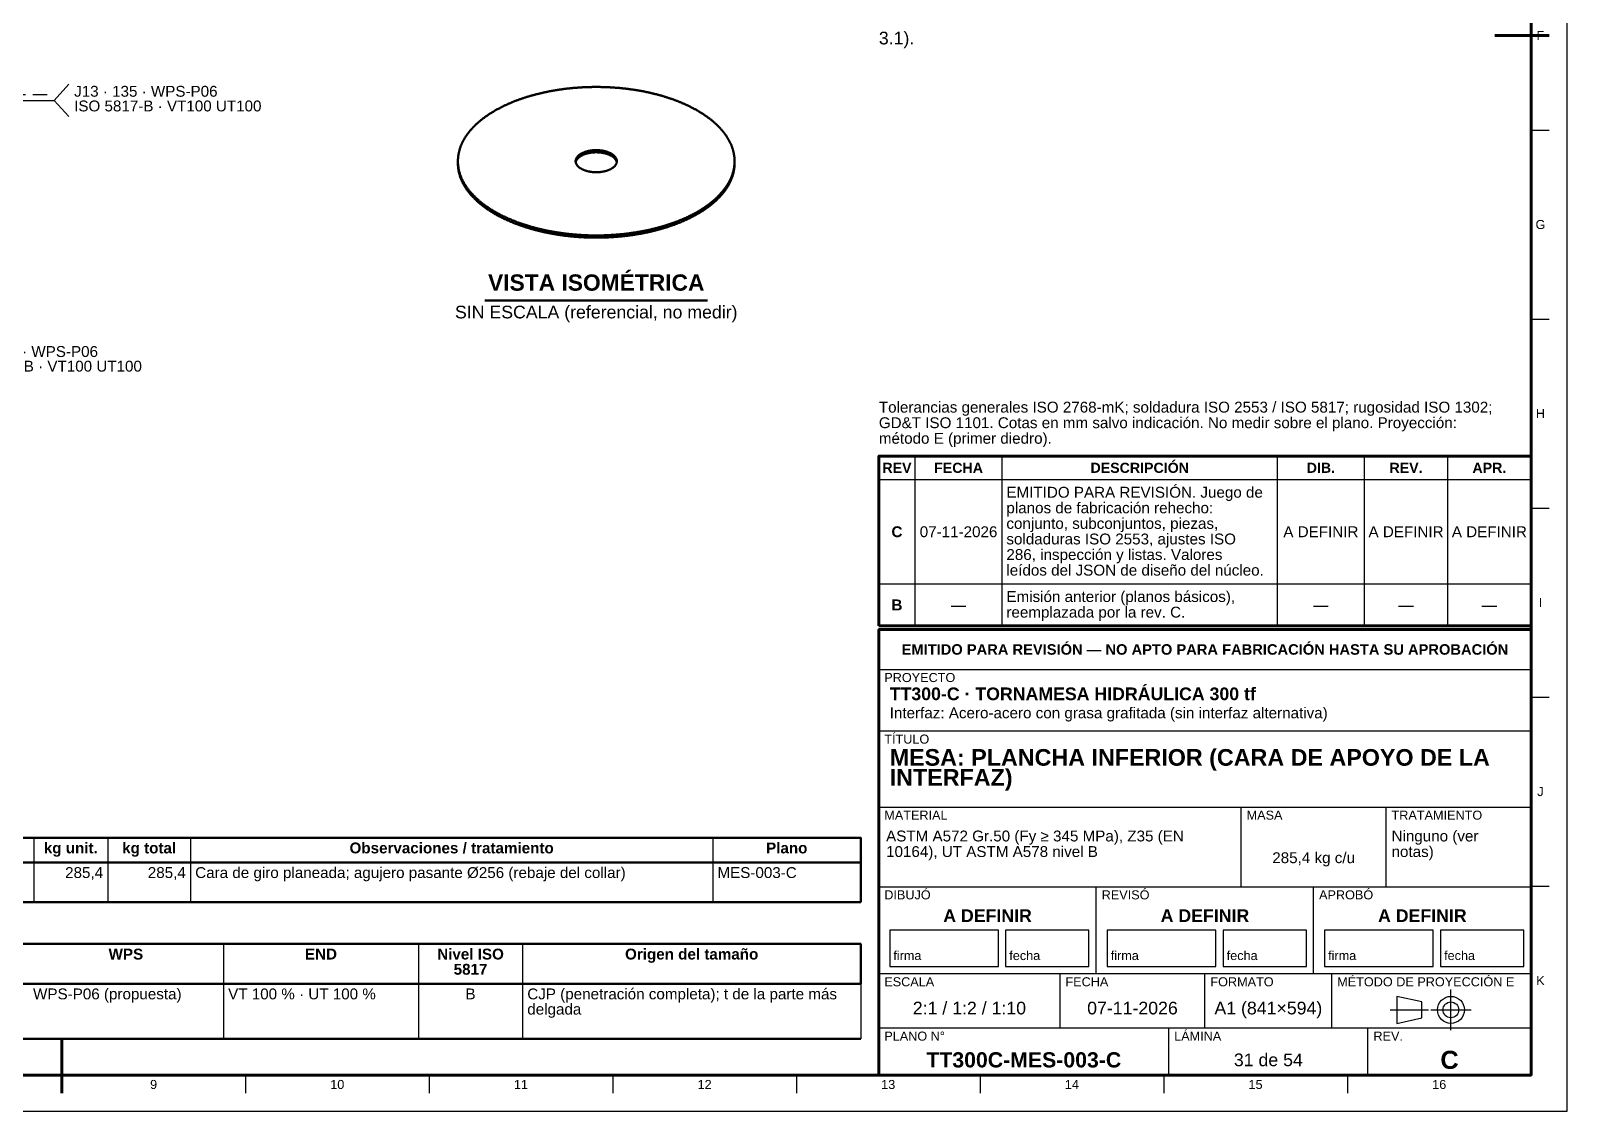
# Model space of a CAD drawing. Header units: millimetres. Extents: x 0 to 841, y 0 to 594.
# Drawn here: x 416.9 to 841, y 0 to 298.3 of the extents above; entities that cross this region are included whole.
import ezdxf
from ezdxf.enums import TextEntityAlignment as Align

# ---------------------------------------------------------------- set-up
doc = ezdxf.new("R2010")
doc.units = ezdxf.units.MM
doc.linetypes.add('EJE', pattern=[31, 20, -4, 3, -4])
doc.linetypes.add('OCULTO', pattern=[6, 4, -2])
for name, color, linetype, lineweight in [('COTA', 7, 'CONTINUOUS', 25), ('EJE', 7, 'EJE', 25), ('FINA', 7, 'CONTINUOUS', 25), ('MARCO', 7, 'CONTINUOUS', 70), ('OCU', 7, 'OCULTO', 25), ('TXT', 7, 'CONTINUOUS', 25), ('VIS', 7, 'CONTINUOUS', 50)]:
    doc.layers.add(name, color=color, linetype=linetype, lineweight=lineweight)
doc.styles.add('STD', font='LiberationSans-Regular.ttf')
doc.styles.add('STDB', font='LiberationSans-Bold.ttf')

msp = doc.modelspace()

# ---------------------------------------------------------------- linework, layer by layer
at = {"layer": 'COTA'}
for p, q in [((423.4, 279.1), (427.4, 283.6)), ((387.5, 279.1), (423.4, 279.1)), ((423.4, 279.1), (427.4, 274.6))]:
    msp.add_line(p, q, dxfattribs=at)
at = {"layer": 'EJE'}
for p, q in [((808.88, 22.42), (808.88, 33.58)), ((792.14, 28), (802.68, 28)), ((803.3, 28), (814.46, 28))]:
    msp.add_line(p, q, dxfattribs=at)
at = {"layer": 'FINA'}
for p, q in [((831, 270.91), (836, 270.91)), ((831, 218.73), (836, 218.73)), ((661, 134), (661, 180.9)), ((685, 134), (685, 180.9)), ((761, 134), (761, 180.9)), ((785, 134), (785, 180.9)), ((808, 134), (808, 180.9)), ((651, 174.4), (831, 174.4)), ((831, 166.55), (836, 166.55)), ((651, 145.6), (831, 145.6)), ((651, 134), (831, 134)), ((651, 133), (831, 133)), ((651, 122), (831, 122)), ((831, 114.36), (836, 114.36)), ((651, 105), (831, 105)), ((651, 84), (831, 84)), ((751, 62), (751, 84)), ((791, 62), (791, 84)), ((417.78, 75.5), (417.78, 57.7)), ((438.2, 75.5), (438.2, 57.7)), ((461.02, 75.5), (461.02, 57.7)), ((605.16, 75.5), (605.16, 57.7)), ((25, 68.7), (646, 68.7)), ((651, 62), (831, 62)), ((711, 38), (711, 62)), ((771, 38), (771, 62)), ((831, 62.18), (836, 62.18)), ((470.11, 46.2), (470.11, 20)), ((523.95, 46.2), (523.95, 20)), ((552.67, 46.2), (552.67, 20)), ((646, 46.2), (646, 20)), ((25, 35.2), (646, 35.2)), ((651, 38), (831, 38)), ((701, 23), (701, 38)), ((741, 23), (741, 38)), ((776, 23), (776, 38)), ((651, 23), (831, 23)), ((731, 10), (731, 23)), ((786, 10), (786, 23)), ((425.5, 10), (425.5, 5)), ((476.19, 10), (476.19, 5)), ((526.88, 10), (526.88, 5)), ((577.56, 10), (577.56, 5)), ((628.25, 10), (628.25, 5)), ((678.94, 10), (678.94, 5)), ((729.62, 10), (729.62, 5)), ((780.31, 10), (780.31, 5))]:
    msp.add_line(p, q, dxfattribs=at)
for points in [[(0, 0), (841, 0), (841, 594), (0, 594)], [(654, 40), (684, 40), (684, 50), (654, 50)], [(686, 40), (709, 40), (709, 50), (686, 50)], [(714, 40), (744, 40), (744, 50), (714, 50)], [(746, 40), (769, 40), (769, 50), (746, 50)], [(774, 40), (804, 40), (804, 50), (774, 50)], [(806, 40), (829, 40), (829, 50), (806, 50)], [(794, 24.28), (800.82, 25.83), (800.82, 30.17), (794, 31.72)]]:
    msp.add_lwpolyline(points, close=True, dxfattribs=at)
for radius in [3.72, 2.17]:
    msp.add_circle((808.88, 28), radius, dxfattribs=at)
at = {"layer": 'MARCO'}
for p, q in [((836, 297), (821, 297)), ((425.5, 5), (425.5, 20))]:
    msp.add_line(p, q, dxfattribs=at)
for points in [[(20, 10), (831, 10), (831, 584), (20, 584)], [(651, 134), (831, 134), (831, 180.9), (651, 180.9)], [(651, 10), (831, 10), (831, 133), (651, 133)]]:
    msp.add_lwpolyline(points, close=True, dxfattribs=at)
at = {"layer": 'OCU'}
msp.add_line((387.5, 280.7), (423.4, 280.7), dxfattribs=at)
at = {"layer": 'VIS'}
for p, q in [((542.29, 223.8), (603.71, 223.8)), ((646, 75.5), (646, 57.7)), ((25, 57.7), (646, 57.7)), ((25, 20), (646, 20))]:
    msp.add_line(p, q, dxfattribs=at)
for points in [[(611.18, 262.3), (611.18, 262.49), (611.17, 262.68), (611.16, 262.86), (611.15, 263.05), (611.14, 263.24), (611.12, 263.43), (611.1, 263.62), (611.07, 263.8), (611.05, 263.99), (611.02, 264.18), (610.98, 264.36), (610.95, 264.55), (610.91, 264.73), (610.87, 264.91), (610.82, 265.1), (610.77, 265.28), (610.72, 265.46), (610.67, 265.64), (610.61, 265.82), (610.55, 266), (610.49, 266.18), (610.42, 266.36), (610.36, 266.53), (610.29, 266.71), (610.21, 266.88), (610.14, 267.05), (610.06, 267.22), (609.98, 267.4), (609.9, 267.57), (609.81, 267.73), (609.72, 267.9), (609.64, 268.07), (609.54, 268.23), (609.45, 268.4), (609.35, 268.56), (609.26, 268.72), (609.16, 268.88), (609.06, 269.04), (608.95, 269.2), (608.85, 269.35), (608.74, 269.51), (608.63, 269.66), (608.52, 269.81), (608.41, 269.96), (608.29, 270.12), (608.18, 270.26), (608.06, 270.41), (607.94, 270.56), (607.82, 270.7), (607.7, 270.85), (607.58, 270.99), (607.45, 271.13), (607.33, 271.27), (607.2, 271.41), (607.07, 271.55), (606.94, 271.69), (606.81, 271.82), (606.68, 271.95), (606.54, 272.09), (606.41, 272.22), (606.27, 272.35), (606.14, 272.48), (606, 272.61), (605.86, 272.74), (605.72, 272.86), (605.58, 272.99), (605.44, 273.11), (605.29, 273.23), (605.15, 273.36), (605, 273.48), (604.86, 273.6), (604.71, 273.71), (604.56, 273.83), (604.41, 273.95), (604.27, 274.06), (604.12, 274.18), (603.96, 274.29), (603.81, 274.4), (603.66, 274.51), (603.51, 274.62), (603.35, 274.73), (603.2, 274.84), (603.04, 274.95), (602.89, 275.05), (602.73, 275.16), (602.57, 275.26), (602.42, 275.37), (602.26, 275.47), (602.1, 275.57), (601.94, 275.67), (601.78, 275.77), (601.62, 275.87), (601.46, 275.96), (601.29, 276.06), (601.13, 276.16), (600.97, 276.25), (600.81, 276.35), (600.64, 276.44), (600.48, 276.53), (600.31, 276.62), (600.15, 276.71), (599.98, 276.8), (599.81, 276.89), (599.65, 276.98), (599.48, 277.07), (599.31, 277.15), (599.14, 277.24), (598.98, 277.32), (598.81, 277.4), (598.64, 277.49), (598.47, 277.57), (598.3, 277.65), (598.13, 277.73), (597.96, 277.81), (597.79, 277.89), (597.61, 277.97), (597.44, 278.05), (597.27, 278.12), (597.1, 278.2), (596.92, 278.27), (596.75, 278.35), (596.58, 278.42), (596.4, 278.49), (596.23, 278.57), (596.05, 278.64), (595.88, 278.71), (595.7, 278.78), (595.53, 278.85), (595.35, 278.92), (595.18, 278.98), (595, 279.05), (594.83, 279.12), (594.65, 279.18), (594.47, 279.25), (594.29, 279.31), (594.12, 279.38), (593.94, 279.44), (593.76, 279.5), (593.58, 279.56), (593.4, 279.62), (593.23, 279.68), (593.05, 279.74), (592.87, 279.8), (592.69, 279.86), (592.51, 279.92), (592.33, 279.98), (592.15, 280.03), (591.97, 280.09), (591.79, 280.14), (591.61, 280.2), (591.43, 280.25), (591.25, 280.3), (591.07, 280.36), (590.88, 280.41), (590.7, 280.46), (590.52, 280.51), (590.34, 280.56), (590.16, 280.61), (589.98, 280.66), (589.79, 280.71), (589.61, 280.76), (589.43, 280.8), (589.25, 280.85), (589.06, 280.89), (588.88, 280.94), (588.7, 280.98), (588.51, 281.03), (588.33, 281.07), (588.15, 281.12), (587.96, 281.16), (587.78, 281.2), (587.59, 281.24), (587.41, 281.28), (587.23, 281.32), (587.04, 281.36), (586.86, 281.4), (586.67, 281.44), (586.49, 281.48), (586.3, 281.51), (586.12, 281.55), (585.93, 281.59), (585.75, 281.62), (585.56, 281.66), (585.38, 281.69), (585.19, 281.72), (585.01, 281.76), (584.82, 281.79), (584.63, 281.82), (584.45, 281.85), (584.26, 281.88), (584.08, 281.92), (583.89, 281.95), (583.7, 281.97), (583.52, 282), (583.33, 282.03), (583.15, 282.06), (582.96, 282.09), (582.77, 282.11), (582.59, 282.14), (582.4, 282.17), (582.21, 282.19), (582.03, 282.22), (581.84, 282.24), (581.65, 282.26), (581.46, 282.29), (581.28, 282.31), (581.09, 282.33), (580.9, 282.35), (580.71, 282.37), (580.53, 282.39), (580.34, 282.41), (580.15, 282.43), (579.96, 282.45), (579.78, 282.47), (579.59, 282.49), (579.4, 282.51), (579.21, 282.52), (579.03, 282.54), (578.84, 282.56), (578.65, 282.57), (578.46, 282.59), (578.27, 282.6), (578.09, 282.61), (577.9, 282.63), (577.71, 282.64), (577.52, 282.65), (577.33, 282.66), (577.15, 282.68), (576.96, 282.69), (576.77, 282.7), (576.58, 282.71), (576.39, 282.72), (576.2, 282.72), (576.02, 282.73), (575.83, 282.74), (575.64, 282.75), (575.45, 282.75), (575.26, 282.76), (575.07, 282.77), (574.89, 282.77), (574.7, 282.78), (574.51, 282.78), (574.32, 282.78), (574.13, 282.79), (573.94, 282.79), (573.75, 282.79), (573.57, 282.79), (573.38, 282.8), (573.19, 282.8), (573, 282.8), (572.81, 282.8), (572.62, 282.8), (572.43, 282.79), (572.25, 282.79), (572.06, 282.79), (571.87, 282.79), (571.68, 282.78), (571.49, 282.78), (571.3, 282.78), (571.11, 282.77), (570.93, 282.77), (570.74, 282.76), (570.55, 282.75), (570.36, 282.75), (570.17, 282.74), (569.98, 282.73), (569.8, 282.72), (569.61, 282.72), (569.42, 282.71), (569.23, 282.7), (569.04, 282.69), (568.85, 282.68), (568.67, 282.66), (568.48, 282.65), (568.29, 282.64), (568.1, 282.63), (567.91, 282.61), (567.73, 282.6), (567.54, 282.59), (567.35, 282.57), (567.16, 282.56), (566.97, 282.54), (566.79, 282.52), (566.6, 282.51), (566.41, 282.49), (566.22, 282.47), (566.04, 282.45), (565.85, 282.43), (565.66, 282.41), (565.47, 282.39), (565.29, 282.37), (565.1, 282.35), (564.91, 282.33), (564.72, 282.31), (564.54, 282.29), (564.35, 282.26), (564.16, 282.24), (563.97, 282.22), (563.79, 282.19), (563.6, 282.17), (563.41, 282.14), (563.23, 282.11), (563.04, 282.09), (562.85, 282.06), (562.67, 282.03), (562.48, 282), (562.3, 281.97), (562.11, 281.95), (561.92, 281.92), (561.74, 281.88), (561.55, 281.85), (561.37, 281.82), (561.18, 281.79), (560.99, 281.76), (560.81, 281.72), (560.62, 281.69), (560.44, 281.66), (560.25, 281.62), (560.07, 281.59), (559.88, 281.55), (559.7, 281.51), (559.51, 281.48), (559.33, 281.44), (559.14, 281.4), (558.96, 281.36), (558.77, 281.32), (558.59, 281.28), (558.41, 281.24), (558.22, 281.2), (558.04, 281.16), (557.85, 281.12), (557.67, 281.07), (557.49, 281.03), (557.3, 280.98), (557.12, 280.94), (556.94, 280.89), (556.75, 280.85), (556.57, 280.8), (556.39, 280.76), (556.21, 280.71), (556.02, 280.66), (555.84, 280.61), (555.66, 280.56), (555.48, 280.51), (555.3, 280.46), (555.12, 280.41), (554.93, 280.36), (554.75, 280.3), (554.57, 280.25), (554.39, 280.2), (554.21, 280.14), (554.03, 280.09), (553.85, 280.03), (553.67, 279.98), (553.49, 279.92), (553.31, 279.86), (553.13, 279.8), (552.95, 279.74), (552.77, 279.68), (552.6, 279.62), (552.42, 279.56), (552.24, 279.5), (552.06, 279.44), (551.88, 279.38), (551.71, 279.31), (551.53, 279.25), (551.35, 279.18), (551.17, 279.12), (551, 279.05), (550.82, 278.98), (550.65, 278.92), (550.47, 278.85), (550.3, 278.78), (550.12, 278.71), (549.95, 278.64), (549.77, 278.57), (549.6, 278.49), (549.42, 278.42), (549.25, 278.35), (549.08, 278.27), (548.9, 278.2), (548.73, 278.12), (548.56, 278.05), (548.39, 277.97), (548.21, 277.89), (548.04, 277.81), (547.87, 277.73), (547.7, 277.65), (547.53, 277.57), (547.36, 277.49), (547.19, 277.4), (547.02, 277.32), (546.86, 277.24), (546.69, 277.15), (546.52, 277.07), (546.35, 276.98), (546.19, 276.89), (546.02, 276.8), (545.85, 276.71), (545.69, 276.62), (545.52, 276.53), (545.36, 276.44), (545.19, 276.35), (545.03, 276.25), (544.87, 276.16), (544.71, 276.06), (544.54, 275.96), (544.38, 275.87), (544.22, 275.77), (544.06, 275.67), (543.9, 275.57), (543.74, 275.47), (543.58, 275.37), (543.43, 275.26), (543.27, 275.16), (543.11, 275.05), (542.96, 274.95), (542.8, 274.84), (542.65, 274.73), (542.49, 274.62), (542.34, 274.51), (542.19, 274.4), (542.04, 274.29), (541.88, 274.18), (541.73, 274.06), (541.59, 273.95), (541.44, 273.83), (541.29, 273.71), (541.14, 273.6), (541, 273.48), (540.85, 273.36), (540.71, 273.23), (540.56, 273.11), (540.42, 272.99), (540.28, 272.86), (540.14, 272.74), (540, 272.61), (539.86, 272.48), (539.73, 272.35), (539.59, 272.22), (539.46, 272.09), (539.32, 271.95), (539.19, 271.82), (539.06, 271.69), (538.93, 271.55), (538.8, 271.41), (538.67, 271.27), (538.55, 271.13), (538.42, 270.99), (538.3, 270.85), (538.18, 270.7), (538.06, 270.56), (537.94, 270.41), (537.82, 270.26), (537.71, 270.12), (537.59, 269.96), (537.48, 269.81), (537.37, 269.66), (537.26, 269.51), (537.15, 269.35), (537.05, 269.2), (536.94, 269.04), (536.84, 268.88), (536.74, 268.72), (536.65, 268.56), (536.55, 268.4), (536.46, 268.23), (536.36, 268.07), (536.28, 267.9), (536.19, 267.73), (536.1, 267.57), (536.02, 267.4), (535.94, 267.22), (535.86, 267.05), (535.79, 266.88), (535.71, 266.71), (535.64, 266.53), (535.58, 266.36), (535.51, 266.18), (535.45, 266), (535.39, 265.82), (535.33, 265.64), (535.28, 265.46), (535.23, 265.28), (535.18, 265.1), (535.13, 264.91), (535.09, 264.73), (535.05, 264.55), (535.02, 264.36), (534.98, 264.18), (534.95, 263.99), (534.93, 263.8), (534.9, 263.62), (534.88, 263.43), (534.86, 263.24), (534.85, 263.05), (534.84, 262.86), (534.83, 262.68), (534.82, 262.49), (534.82, 262.3)], [(578.68, 262.3), (578.68, 262.42), (578.66, 262.54), (578.64, 262.66), (578.61, 262.78), (578.57, 262.89), (578.53, 263), (578.48, 263.11), (578.42, 263.22), (578.35, 263.32), (578.29, 263.42), (578.21, 263.52), (578.13, 263.61), (578.05, 263.7), (577.97, 263.78), (577.88, 263.87), (577.79, 263.94), (577.69, 264.02), (577.6, 264.09), (577.5, 264.16), (577.4, 264.23), (577.29, 264.3), (577.19, 264.36), (577.09, 264.42), (576.98, 264.48), (576.87, 264.53), (576.76, 264.59), (576.65, 264.64), (576.54, 264.68), (576.43, 264.73), (576.32, 264.78), (576.21, 264.82), (576.09, 264.86), (575.98, 264.9), (575.86, 264.94), (575.75, 264.97), (575.63, 265), (575.51, 265.04), (575.4, 265.07), (575.28, 265.09), (575.16, 265.12), (575.04, 265.15), (574.92, 265.17), (574.81, 265.19), (574.69, 265.21), (574.57, 265.23), (574.45, 265.25), (574.33, 265.27), (574.21, 265.28), (574.09, 265.29), (573.97, 265.31), (573.85, 265.32), (573.73, 265.33), (573.6, 265.33), (573.48, 265.34), (573.36, 265.34), (573.24, 265.35), (573.12, 265.35), (573, 265.35), (572.88, 265.35), (572.76, 265.35), (572.64, 265.34), (572.52, 265.34), (572.4, 265.33), (572.27, 265.33), (572.15, 265.32), (572.03, 265.31), (571.91, 265.29), (571.79, 265.28), (571.67, 265.27), (571.55, 265.25), (571.43, 265.23), (571.31, 265.21), (571.19, 265.19), (571.08, 265.17), (570.96, 265.15), (570.84, 265.12), (570.72, 265.09), (570.6, 265.07), (570.49, 265.04), (570.37, 265), (570.25, 264.97), (570.14, 264.94), (570.02, 264.9), (569.91, 264.86), (569.79, 264.82), (569.68, 264.78), (569.57, 264.73), (569.46, 264.68), (569.35, 264.64), (569.24, 264.59), (569.13, 264.53), (569.02, 264.48), (568.91, 264.42), (568.81, 264.36), (568.71, 264.3), (568.6, 264.23), (568.5, 264.16), (568.4, 264.09), (568.31, 264.02), (568.21, 263.94), (568.12, 263.87), (568.03, 263.78), (567.95, 263.7), (567.87, 263.61), (567.79, 263.52), (567.71, 263.42), (567.65, 263.32), (567.58, 263.22), (567.52, 263.11), (567.47, 263), (567.43, 262.89), (567.39, 262.78), (567.36, 262.66), (567.34, 262.54), (567.32, 262.42), (567.32, 262.3)], [(578.65, 262), (578.63, 262.12), (578.59, 262.23), (578.55, 262.35), (578.5, 262.46), (578.45, 262.57), (578.39, 262.67), (578.32, 262.77), (578.25, 262.87), (578.17, 262.96), (578.09, 263.05), (578.01, 263.14), (577.92, 263.22), (577.83, 263.31), (577.74, 263.38), (577.64, 263.46), (577.55, 263.53), (577.45, 263.6), (577.35, 263.67), (577.24, 263.73), (577.14, 263.79), (577.03, 263.85), (576.93, 263.91), (576.82, 263.96), (576.71, 264.01), (576.6, 264.06), (576.49, 264.11), (576.38, 264.15), (576.26, 264.2), (576.15, 264.24), (576.04, 264.28), (575.92, 264.32), (575.8, 264.35), (575.69, 264.39), (575.57, 264.42), (575.46, 264.45), (575.34, 264.48), (575.22, 264.51), (575.1, 264.53), (574.98, 264.56), (574.86, 264.58), (574.75, 264.6), (574.63, 264.62), (574.51, 264.64), (574.39, 264.66), (574.27, 264.67), (574.15, 264.69), (574.03, 264.7), (573.91, 264.71), (573.79, 264.72), (573.66, 264.73), (573.54, 264.74), (573.42, 264.74), (573.3, 264.75), (573.18, 264.75), (573.06, 264.75), (572.94, 264.75), (572.82, 264.75), (572.7, 264.75), (572.58, 264.74), (572.46, 264.74), (572.34, 264.73), (572.21, 264.72), (572.09, 264.71), (571.97, 264.7), (571.85, 264.69), (571.73, 264.67), (571.61, 264.66), (571.49, 264.64), (571.37, 264.62), (571.25, 264.6), (571.14, 264.58), (571.02, 264.56), (570.9, 264.53), (570.78, 264.51), (570.66, 264.48), (570.54, 264.45), (570.43, 264.42), (570.31, 264.39), (570.2, 264.35), (570.08, 264.32), (569.96, 264.28), (569.85, 264.24), (569.74, 264.2), (569.62, 264.15), (569.51, 264.11), (569.4, 264.06), (569.29, 264.01), (569.18, 263.96), (569.07, 263.91), (568.97, 263.85), (568.86, 263.79), (568.76, 263.73), (568.65, 263.67), (568.55, 263.6), (568.45, 263.53), (568.36, 263.46), (568.26, 263.38), (568.17, 263.31), (568.08, 263.22), (567.99, 263.14), (567.91, 263.05), (567.83, 262.96), (567.75, 262.87), (567.68, 262.77), (567.61, 262.67), (567.55, 262.57), (567.5, 262.46), (567.45, 262.35), (567.41, 262.23), (567.37, 262.12), (567.35, 262)], [(534.82, 262.3), (534.82, 262.15), (534.83, 262), (534.83, 261.85), (534.84, 261.7), (534.85, 261.55), (534.86, 261.4), (534.87, 261.25), (534.89, 261.1), (534.9, 260.95), (534.92, 260.8), (534.95, 260.65), (534.97, 260.51), (534.99, 260.36), (535.02, 260.21), (535.05, 260.06), (535.08, 259.92), (535.11, 259.77), (535.15, 259.62), (535.19, 259.48), (535.22, 259.33), (535.26, 259.19), (535.31, 259.04), (535.35, 258.9), (535.4, 258.76), (535.44, 258.62), (535.49, 258.47), (535.54, 258.33), (535.6, 258.19), (535.65, 258.05), (535.71, 257.91), (535.76, 257.77), (535.82, 257.64), (535.88, 257.5), (535.95, 257.36), (536.01, 257.23), (536.08, 257.09), (536.14, 256.96), (536.21, 256.82), (536.28, 256.69), (536.35, 256.56), (536.42, 256.43), (536.5, 256.3), (536.57, 256.17), (536.65, 256.04), (536.73, 255.91), (536.8, 255.78), (536.88, 255.65), (536.97, 255.53), (537.05, 255.4), (537.13, 255.28), (537.22, 255.15), (537.3, 255.03), (537.39, 254.91), (537.48, 254.79), (537.57, 254.67), (537.66, 254.55), (537.75, 254.43), (537.84, 254.31), (537.94, 254.19), (538.03, 254.07), (538.13, 253.96), (538.22, 253.84), (538.32, 253.73), (538.42, 253.62), (538.52, 253.5), (538.62, 253.39), (538.72, 253.28), (538.82, 253.17), (538.92, 253.06), (539.02, 252.95), (539.13, 252.84), (539.23, 252.73), (539.34, 252.63), (539.45, 252.52), (539.55, 252.42), (539.66, 252.31), (539.77, 252.21), (539.88, 252.11), (539.99, 252), (540.1, 251.9), (540.21, 251.8), (540.32, 251.7), (540.43, 251.6), (540.55, 251.5), (540.66, 251.41), (540.78, 251.31), (540.89, 251.21), (541.01, 251.12), (541.12, 251.02), (541.24, 250.93), (541.36, 250.83), (541.47, 250.74), (541.59, 250.65), (541.71, 250.55), (541.83, 250.46), (541.95, 250.37), (542.07, 250.28), (542.19, 250.19), (542.31, 250.11), (542.43, 250.02), (542.56, 249.93), (542.68, 249.84), (542.8, 249.76), (542.93, 249.67), (543.05, 249.59), (543.17, 249.5), (543.3, 249.42), (543.42, 249.34), (543.55, 249.26), (543.68, 249.17), (543.8, 249.09), (543.93, 249.01), (544.06, 248.93), (544.18, 248.85), (544.31, 248.78), (544.44, 248.7), (544.57, 248.62), (544.7, 248.54), (544.83, 248.47), (544.96, 248.39), (545.09, 248.32), (545.22, 248.24), (545.35, 248.17), (545.48, 248.09), (545.61, 248.02), (545.74, 247.95), (545.87, 247.88), (546, 247.81), (546.14, 247.73), (546.27, 247.66), (546.4, 247.59), (546.54, 247.53), (546.67, 247.46), (546.8, 247.39), (546.94, 247.32), (547.07, 247.25), (547.21, 247.19), (547.34, 247.12), (547.48, 247.06), (547.61, 246.99), (547.75, 246.93), (547.88, 246.86), (548.02, 246.8), (548.15, 246.74), (548.29, 246.67), (548.43, 246.61), (548.56, 246.55), (548.7, 246.49), (548.84, 246.43), (548.98, 246.37), (549.11, 246.31), (549.25, 246.25), (549.39, 246.19), (549.53, 246.13), (549.67, 246.08), (549.81, 246.02), (549.95, 245.96), (550.08, 245.91), (550.22, 245.85), (550.36, 245.79), (550.5, 245.74), (550.64, 245.68), (550.78, 245.63), (550.92, 245.58), (551.06, 245.52), (551.2, 245.47), (551.34, 245.42), (551.49, 245.37), (551.63, 245.32), (551.77, 245.26), (551.91, 245.21), (552.05, 245.16), (552.19, 245.11), (552.33, 245.06), (552.48, 245.02), (552.62, 244.97), (552.76, 244.92), (552.9, 244.87), (553.05, 244.82), (553.19, 244.78), (553.33, 244.73), (553.47, 244.69), (553.62, 244.64), (553.76, 244.6), (553.9, 244.55), (554.05, 244.51), (554.19, 244.46), (554.33, 244.42), (554.48, 244.38), (554.62, 244.33), (554.77, 244.29), (554.91, 244.25), (555.05, 244.21), (555.2, 244.17), (555.34, 244.13), (555.49, 244.09), (555.63, 244.05), (555.78, 244.01), (555.92, 243.97), (556.07, 243.93), (556.21, 243.89), (556.36, 243.85), (556.5, 243.81), (556.65, 243.78), (556.79, 243.74), (556.94, 243.7), (557.09, 243.67), (557.23, 243.63), (557.38, 243.6), (557.52, 243.56), (557.67, 243.53), (557.82, 243.49), (557.96, 243.46), (558.11, 243.43), (558.25, 243.39), (558.4, 243.36), (558.55, 243.33), (558.69, 243.3), (558.84, 243.26), (558.99, 243.23), (559.13, 243.2), (559.28, 243.17), (559.43, 243.14), (559.58, 243.11), (559.72, 243.08), (559.87, 243.05), (560.02, 243.02), (560.16, 243), (560.31, 242.97), (560.46, 242.94), (560.61, 242.91), (560.76, 242.89), (560.9, 242.86), (561.05, 242.83), (561.2, 242.81), (561.35, 242.78), (561.49, 242.76), (561.64, 242.73), (561.79, 242.71), (561.94, 242.68), (562.09, 242.66), (562.23, 242.63), (562.38, 242.61), (562.53, 242.59), (562.68, 242.57), (562.83, 242.54), (562.98, 242.52), (563.13, 242.5), (563.27, 242.48), (563.42, 242.46), (563.57, 242.44), (563.72, 242.42), (563.87, 242.4), (564.02, 242.38), (564.17, 242.36), (564.32, 242.34), (564.46, 242.32), (564.61, 242.3), (564.76, 242.28), (564.91, 242.27), (565.06, 242.25), (565.21, 242.23), (565.36, 242.22), (565.51, 242.2), (565.66, 242.18), (565.81, 242.17), (565.96, 242.15), (566.11, 242.14), (566.26, 242.12), (566.4, 242.11), (566.55, 242.1), (566.7, 242.08), (566.85, 242.07), (567, 242.06), (567.15, 242.04), (567.3, 242.03), (567.45, 242.02), (567.6, 242.01), (567.75, 242), (567.9, 241.99), (568.05, 241.98), (568.2, 241.96), (568.35, 241.95), (568.5, 241.95), (568.65, 241.94), (568.8, 241.93), (568.95, 241.92), (569.1, 241.91), (569.25, 241.9), (569.4, 241.89), (569.55, 241.89), (569.7, 241.88), (569.85, 241.87), (570, 241.87), (570.15, 241.86), (570.3, 241.85), (570.45, 241.85), (570.6, 241.84), (570.75, 241.84), (570.9, 241.83), (571.05, 241.83), (571.2, 241.82), (571.35, 241.82), (571.5, 241.82), (571.65, 241.81), (571.8, 241.81), (571.95, 241.81), (572.1, 241.81), (572.25, 241.81), (572.4, 241.8), (572.55, 241.8), (572.7, 241.8), (572.85, 241.8), (573, 241.8), (573.15, 241.8), (573.3, 241.8), (573.45, 241.8), (573.6, 241.8), (573.75, 241.81), (573.9, 241.81), (574.05, 241.81), (574.2, 241.81), (574.35, 241.81), (574.5, 241.82), (574.65, 241.82), (574.8, 241.82), (574.95, 241.83), (575.1, 241.83), (575.25, 241.84), (575.4, 241.84), (575.55, 241.85), (575.7, 241.85), (575.85, 241.86), (576, 241.87), (576.15, 241.87), (576.3, 241.88), (576.45, 241.89), (576.6, 241.89), (576.75, 241.9), (576.9, 241.91), (577.05, 241.92), (577.2, 241.93), (577.35, 241.94), (577.5, 241.95), (577.65, 241.95), (577.8, 241.96), (577.95, 241.98), (578.1, 241.99), (578.25, 242), (578.4, 242.01), (578.55, 242.02), (578.7, 242.03), (578.85, 242.04), (579, 242.06), (579.15, 242.07), (579.3, 242.08), (579.45, 242.1), (579.6, 242.11), (579.74, 242.12), (579.89, 242.14), (580.04, 242.15), (580.19, 242.17), (580.34, 242.18), (580.49, 242.2), (580.64, 242.22), (580.79, 242.23), (580.94, 242.25), (581.09, 242.27), (581.24, 242.28), (581.39, 242.3), (581.54, 242.32), (581.68, 242.34), (581.83, 242.36), (581.98, 242.38), (582.13, 242.4), (582.28, 242.42), (582.43, 242.44), (582.58, 242.46), (582.73, 242.48), (582.87, 242.5), (583.02, 242.52), (583.17, 242.54), (583.32, 242.57), (583.47, 242.59), (583.62, 242.61), (583.77, 242.63), (583.91, 242.66), (584.06, 242.68), (584.21, 242.71), (584.36, 242.73), (584.51, 242.76), (584.65, 242.78), (584.8, 242.81), (584.95, 242.83), (585.1, 242.86), (585.25, 242.89), (585.39, 242.91), (585.54, 242.94), (585.69, 242.97), (585.84, 243), (585.98, 243.02), (586.13, 243.05), (586.28, 243.08), (586.42, 243.11), (586.57, 243.14), (586.72, 243.17), (586.87, 243.2), (587.01, 243.23), (587.16, 243.26), (587.31, 243.3), (587.45, 243.33), (587.6, 243.36), (587.75, 243.39), (587.89, 243.43), (588.04, 243.46), (588.18, 243.49), (588.33, 243.53), (588.48, 243.56), (588.62, 243.6), (588.77, 243.63), (588.91, 243.67), (589.06, 243.7), (589.21, 243.74), (589.35, 243.78), (589.5, 243.81), (589.64, 243.85), (589.79, 243.89), (589.93, 243.93), (590.08, 243.97), (590.22, 244.01), (590.37, 244.05), (590.51, 244.09), (590.66, 244.13), (590.8, 244.17), (590.95, 244.21), (591.09, 244.25), (591.23, 244.29), (591.38, 244.33), (591.52, 244.38), (591.67, 244.42), (591.81, 244.46), (591.95, 244.51), (592.1, 244.55), (592.24, 244.6), (592.38, 244.64), (592.53, 244.69), (592.67, 244.73), (592.81, 244.78), (592.95, 244.82), (593.1, 244.87), (593.24, 244.92), (593.38, 244.97), (593.52, 245.02), (593.67, 245.06), (593.81, 245.11), (593.95, 245.16), (594.09, 245.21), (594.23, 245.26), (594.37, 245.32), (594.51, 245.37), (594.66, 245.42), (594.8, 245.47), (594.94, 245.52), (595.08, 245.58), (595.22, 245.63), (595.36, 245.68), (595.5, 245.74), (595.64, 245.79), (595.78, 245.85), (595.92, 245.91), (596.05, 245.96), (596.19, 246.02), (596.33, 246.08), (596.47, 246.13), (596.61, 246.19), (596.75, 246.25), (596.89, 246.31), (597.02, 246.37), (597.16, 246.43), (597.3, 246.49), (597.44, 246.55), (597.57, 246.61), (597.71, 246.67), (597.85, 246.74), (597.98, 246.8), (598.12, 246.86), (598.25, 246.93), (598.39, 246.99), (598.52, 247.06), (598.66, 247.12), (598.79, 247.19), (598.93, 247.25), (599.06, 247.32), (599.2, 247.39), (599.33, 247.46), (599.46, 247.53), (599.6, 247.6), (599.73, 247.66), (599.86, 247.73), (600, 247.81)], [(534.82, 262.3), (534.82, 261.7)], [(534.82, 261.7), (534.82, 261.55), (534.83, 261.4), (534.83, 261.25), (534.84, 261.1), (534.85, 260.95), (534.86, 260.8), (534.87, 260.65), (534.89, 260.5), (534.9, 260.35), (534.92, 260.2), (534.95, 260.06), (534.97, 259.91), (534.99, 259.76), (535.02, 259.61), (535.05, 259.46), (535.08, 259.32), (535.11, 259.17), (535.15, 259.02), (535.19, 258.88), (535.22, 258.73), (535.26, 258.59), (535.31, 258.45), (535.35, 258.3), (535.4, 258.16), (535.44, 258.02), (535.49, 257.87), (535.54, 257.73), (535.6, 257.59), (535.65, 257.45), (535.71, 257.31), (535.76, 257.17), (535.82, 257.04), (535.88, 256.9), (535.95, 256.76), (536.01, 256.63), (536.08, 256.49), (536.14, 256.36), (536.21, 256.22), (536.28, 256.09), (536.35, 255.96), (536.42, 255.83), (536.5, 255.7), (536.57, 255.57), (536.65, 255.44), (536.73, 255.31), (536.8, 255.18), (536.88, 255.05), (536.97, 254.93), (537.05, 254.8), (537.13, 254.68), (537.22, 254.55), (537.3, 254.43), (537.39, 254.31), (537.48, 254.19), (537.57, 254.07), (537.66, 253.95), (537.75, 253.83), (537.84, 253.71), (537.94, 253.59), (538.03, 253.48), (538.13, 253.36), (538.22, 253.24), (538.32, 253.13), (538.42, 253.02), (538.52, 252.9), (538.62, 252.79), (538.72, 252.68), (538.82, 252.57), (538.92, 252.46), (539.02, 252.35), (539.13, 252.24), (539.23, 252.14), (539.34, 252.03), (539.45, 251.92), (539.55, 251.82), (539.66, 251.71), (539.77, 251.61), (539.88, 251.51), (539.99, 251.4), (540.1, 251.3), (540.21, 251.2), (540.32, 251.1), (540.43, 251), (540.55, 250.9), (540.66, 250.81), (540.78, 250.71), (540.89, 250.61), (541.01, 250.52), (541.12, 250.42), (541.24, 250.33), (541.36, 250.23), (541.47, 250.14), (541.59, 250.05), (541.71, 249.96), (541.83, 249.86), (541.95, 249.77), (542.07, 249.68), (542.19, 249.6), (542.31, 249.51), (542.43, 249.42), (542.56, 249.33), (542.68, 249.25), (542.8, 249.16), (542.93, 249.07), (543.05, 248.99), (543.17, 248.91), (543.3, 248.82), (543.42, 248.74), (543.55, 248.66), (543.68, 248.58), (543.8, 248.49), (543.93, 248.41), (544.06, 248.33), (544.18, 248.25), (544.31, 248.18), (544.44, 248.1), (544.57, 248.02), (544.7, 247.94), (544.83, 247.87), (544.96, 247.79), (545.09, 247.72), (545.22, 247.64), (545.35, 247.57), (545.48, 247.49), (545.61, 247.42), (545.74, 247.35), (545.87, 247.28), (546, 247.21), (546.14, 247.14), (546.27, 247.07), (546.4, 247), (546.54, 246.93), (546.67, 246.86), (546.8, 246.79), (546.94, 246.72), (547.07, 246.66), (547.21, 246.59), (547.34, 246.52), (547.48, 246.46), (547.61, 246.39), (547.75, 246.33), (547.88, 246.26), (548.02, 246.2), (548.15, 246.14), (548.29, 246.07), (548.43, 246.01), (548.56, 245.95), (548.7, 245.89), (548.84, 245.83), (548.98, 245.77), (549.11, 245.71), (549.25, 245.65), (549.39, 245.59), (549.53, 245.53), (549.67, 245.48), (549.81, 245.42), (549.95, 245.36), (550.08, 245.31), (550.22, 245.25), (550.36, 245.19), (550.5, 245.14), (550.64, 245.09), (550.78, 245.03), (550.92, 244.98), (551.06, 244.92), (551.2, 244.87), (551.34, 244.82), (551.49, 244.77), (551.63, 244.72), (551.77, 244.67), (551.91, 244.61), (552.05, 244.56), (552.19, 244.51), (552.33, 244.47), (552.48, 244.42), (552.62, 244.37), (552.76, 244.32), (552.9, 244.27), (553.05, 244.23), (553.19, 244.18), (553.33, 244.13), (553.47, 244.09), (553.62, 244.04), (553.76, 244), (553.9, 243.95), (554.05, 243.91), (554.19, 243.86), (554.33, 243.82), (554.48, 243.78), (554.62, 243.73), (554.77, 243.69), (554.91, 243.65), (555.05, 243.61), (555.2, 243.57), (555.34, 243.53), (555.49, 243.49), (555.63, 243.45), (555.78, 243.41), (555.92, 243.37), (556.07, 243.33), (556.21, 243.29), (556.36, 243.25), (556.5, 243.22), (556.65, 243.18), (556.79, 243.14), (556.94, 243.1), (557.09, 243.07), (557.23, 243.03), (557.38, 243), (557.52, 242.96), (557.67, 242.93), (557.82, 242.89), (557.96, 242.86), (558.11, 242.83), (558.25, 242.79), (558.4, 242.76), (558.55, 242.73), (558.69, 242.7), (558.84, 242.66), (558.99, 242.63), (559.13, 242.6), (559.28, 242.57), (559.43, 242.54), (559.58, 242.51), (559.72, 242.48), (559.87, 242.45), (560.02, 242.42), (560.16, 242.4), (560.31, 242.37), (560.46, 242.34), (560.61, 242.31), (560.76, 242.29), (560.9, 242.26), (561.05, 242.23), (561.2, 242.21), (561.35, 242.18), (561.49, 242.16), (561.64, 242.13), (561.79, 242.11), (561.94, 242.08), (562.09, 242.06), (562.23, 242.03), (562.38, 242.01), (562.53, 241.99), (562.68, 241.97), (562.83, 241.94), (562.98, 241.92), (563.13, 241.9), (563.27, 241.88), (563.42, 241.86), (563.57, 241.84), (563.72, 241.82), (563.87, 241.8), (564.02, 241.78), (564.17, 241.76), (564.32, 241.74), (564.46, 241.72), (564.61, 241.7), (564.76, 241.69), (564.91, 241.67), (565.06, 241.65), (565.21, 241.63), (565.36, 241.62), (565.51, 241.6), (565.66, 241.59), (565.81, 241.57), (565.96, 241.55), (566.11, 241.54), (566.26, 241.53), (566.4, 241.51), (566.55, 241.5), (566.7, 241.48), (566.85, 241.47), (567, 241.46), (567.15, 241.44), (567.3, 241.43), (567.45, 241.42), (567.6, 241.41), (567.75, 241.4), (567.9, 241.39), (568.05, 241.38), (568.2, 241.37), (568.35, 241.36), (568.5, 241.35), (568.65, 241.34), (568.8, 241.33), (568.95, 241.32), (569.1, 241.31), (569.25, 241.3), (569.4, 241.29), (569.55, 241.29), (569.7, 241.28), (569.85, 241.27), (570, 241.27), (570.15, 241.26), (570.3, 241.25), (570.45, 241.25), (570.6, 241.24), (570.75, 241.24), (570.9, 241.23), (571.05, 241.23), (571.2, 241.23), (571.35, 241.22), (571.5, 241.22), (571.65, 241.22), (571.8, 241.21), (571.95, 241.21), (572.1, 241.21), (572.25, 241.21), (572.4, 241.21), (572.55, 241.2), (572.7, 241.2), (572.85, 241.2), (573, 241.2), (573.15, 241.2), (573.3, 241.2), (573.45, 241.2), (573.6, 241.21), (573.75, 241.21), (573.9, 241.21), (574.05, 241.21), (574.2, 241.21), (574.35, 241.22), (574.5, 241.22), (574.65, 241.22), (574.8, 241.23), (574.95, 241.23), (575.1, 241.23), (575.25, 241.24), (575.4, 241.24), (575.55, 241.25), (575.7, 241.25), (575.85, 241.26), (576, 241.27), (576.15, 241.27), (576.3, 241.28), (576.45, 241.29), (576.6, 241.29), (576.75, 241.3), (576.9, 241.31), (577.05, 241.32), (577.2, 241.33), (577.35, 241.34), (577.5, 241.35), (577.65, 241.36), (577.8, 241.37), (577.95, 241.38), (578.1, 241.39), (578.25, 241.4), (578.4, 241.41), (578.55, 241.42), (578.7, 241.43), (578.85, 241.44), (579, 241.46), (579.15, 241.47), (579.3, 241.48), (579.45, 241.5), (579.6, 241.51), (579.74, 241.53), (579.89, 241.54), (580.04, 241.55), (580.19, 241.57), (580.34, 241.59), (580.49, 241.6), (580.64, 241.62), (580.79, 241.63), (580.94, 241.65), (581.09, 241.67), (581.24, 241.69), (581.39, 241.7), (581.54, 241.72), (581.68, 241.74), (581.83, 241.76), (581.98, 241.78), (582.13, 241.8), (582.28, 241.82), (582.43, 241.84), (582.58, 241.86), (582.73, 241.88), (582.87, 241.9), (583.02, 241.92), (583.17, 241.94), (583.32, 241.97), (583.47, 241.99), (583.62, 242.01), (583.77, 242.03), (583.91, 242.06), (584.06, 242.08), (584.21, 242.11), (584.36, 242.13), (584.51, 242.16), (584.65, 242.18), (584.8, 242.21), (584.95, 242.23), (585.1, 242.26), (585.25, 242.29), (585.39, 242.31), (585.54, 242.34), (585.69, 242.37), (585.84, 242.4), (585.98, 242.42), (586.13, 242.45), (586.28, 242.48), (586.42, 242.51), (586.57, 242.54), (586.72, 242.57), (586.87, 242.6), (587.01, 242.63), (587.16, 242.66), (587.31, 242.7), (587.45, 242.73), (587.6, 242.76), (587.75, 242.79), (587.89, 242.83), (588.04, 242.86), (588.18, 242.89), (588.33, 242.93), (588.48, 242.96), (588.62, 243), (588.77, 243.03), (588.91, 243.07), (589.06, 243.1), (589.21, 243.14), (589.35, 243.18), (589.5, 243.22), (589.64, 243.25), (589.79, 243.29), (589.93, 243.33), (590.08, 243.37), (590.22, 243.41), (590.37, 243.45), (590.51, 243.49), (590.66, 243.53), (590.8, 243.57), (590.95, 243.61), (591.09, 243.65), (591.23, 243.69), (591.38, 243.73), (591.52, 243.78), (591.67, 243.82), (591.81, 243.86), (591.95, 243.91), (592.1, 243.95), (592.24, 244), (592.38, 244.04), (592.53, 244.09), (592.67, 244.13), (592.81, 244.18), (592.95, 244.23), (593.1, 244.27), (593.24, 244.32), (593.38, 244.37), (593.52, 244.42), (593.67, 244.47), (593.81, 244.51), (593.95, 244.56), (594.09, 244.61), (594.23, 244.67), (594.37, 244.72), (594.51, 244.77), (594.66, 244.82), (594.8, 244.87), (594.94, 244.92), (595.08, 244.98), (595.22, 245.03), (595.36, 245.09), (595.5, 245.14), (595.64, 245.19), (595.78, 245.25), (595.92, 245.31), (596.05, 245.36), (596.19, 245.42), (596.33, 245.48), (596.47, 245.53), (596.61, 245.59), (596.75, 245.65), (596.89, 245.71), (597.02, 245.77), (597.16, 245.83), (597.3, 245.89), (597.44, 245.95), (597.57, 246.01), (597.71, 246.07), (597.85, 246.14), (597.98, 246.2), (598.12, 246.26), (598.25, 246.33), (598.39, 246.39), (598.52, 246.46), (598.66, 246.52), (598.79, 246.59), (598.93, 246.66), (599.06, 246.72), (599.2, 246.79), (599.33, 246.86), (599.46, 246.93), (599.6, 247), (599.73, 247.07), (599.86, 247.14), (600, 247.21)], [(567.32, 262.3), (567.32, 262.18), (567.34, 262.06), (567.36, 261.94), (567.39, 261.83), (567.42, 261.71), (567.47, 261.6), (567.52, 261.49), (567.58, 261.39), (567.64, 261.28), (567.71, 261.19), (567.78, 261.09), (567.86, 261), (567.94, 260.91), (568.03, 260.82), (568.11, 260.74), (568.2, 260.66), (568.3, 260.59), (568.39, 260.51), (568.49, 260.44), (568.59, 260.38), (568.69, 260.31), (568.79, 260.25), (568.9, 260.19), (569, 260.13), (569.11, 260.08), (569.22, 260.02), (569.33, 259.97), (569.44, 259.92), (569.55, 259.88), (569.66, 259.83), (569.77, 259.79), (569.88, 259.75), (570, 259.71), (570.11, 259.67), (570.23, 259.64), (570.34, 259.6), (570.46, 259.57), (570.57, 259.54), (570.69, 259.51), (570.81, 259.49), (570.92, 259.46), (571.04, 259.44), (571.16, 259.41), (571.28, 259.39), (571.4, 259.37), (571.52, 259.35), (571.63, 259.34), (571.75, 259.32), (571.87, 259.31), (571.99, 259.3), (572.11, 259.29), (572.23, 259.28), (572.35, 259.27), (572.47, 259.26), (572.59, 259.26), (572.71, 259.25), (572.83, 259.25), (572.95, 259.25), (573.07, 259.25), (573.19, 259.25), (573.31, 259.25), (573.43, 259.26), (573.55, 259.26), (573.67, 259.27), (573.79, 259.28), (573.91, 259.29), (574.03, 259.3), (574.15, 259.31), (574.27, 259.33), (574.39, 259.34), (574.51, 259.36), (574.63, 259.38), (574.74, 259.4), (574.86, 259.42), (574.98, 259.44), (575.1, 259.46), (575.22, 259.49), (575.33, 259.52), (575.45, 259.55), (575.57, 259.58), (575.68, 259.61), (575.8, 259.64), (575.91, 259.68), (576.03, 259.72), (576.14, 259.76), (576.25, 259.8), (576.36, 259.84), (576.48, 259.89), (576.59, 259.93), (576.7, 259.98), (576.8, 260.03), (576.91, 260.09), (577.02, 260.14)], [(577.02, 260.14), (577.13, 260.2), (577.23, 260.27), (577.34, 260.33), (577.44, 260.4), (577.55, 260.47), (577.65, 260.54), (577.74, 260.62), (577.84, 260.7), (577.93, 260.78), (578.02, 260.87), (578.11, 260.96), (578.19, 261.05), (578.26, 261.15), (578.34, 261.25), (578.4, 261.36), (578.47, 261.47), (578.52, 261.58), (578.57, 261.69), (578.61, 261.81), (578.64, 261.93), (578.66, 262.05), (578.68, 262.18), (578.68, 262.3)], [(600, 247.81), (600.1, 247.86), (600.21, 247.92), (600.31, 247.98), (600.42, 248.04), (600.52, 248.09), (600.63, 248.15), (600.73, 248.21), (600.84, 248.27), (600.94, 248.33), (601.04, 248.39), (601.15, 248.45), (601.25, 248.51), (601.35, 248.57), (601.46, 248.64), (601.56, 248.7), (601.66, 248.76), (601.77, 248.82), (601.87, 248.89), (601.97, 248.95), (602.07, 249.01), (602.17, 249.08), (602.27, 249.14), (602.38, 249.21), (602.48, 249.27), (602.58, 249.34), (602.68, 249.4), (602.78, 249.47), (602.88, 249.54), (602.98, 249.61), (603.07, 249.67), (603.17, 249.74), (603.27, 249.81), (603.37, 249.88), (603.47, 249.95), (603.57, 250.02), (603.66, 250.09), (603.76, 250.16), (603.86, 250.23), (603.95, 250.3), (604.05, 250.37), (604.15, 250.45), (604.24, 250.52), (604.34, 250.59), (604.43, 250.67), (604.53, 250.74), (604.62, 250.81), (604.71, 250.89), (604.81, 250.96), (604.9, 251.04), (604.99, 251.12), (605.09, 251.19), (605.18, 251.27), (605.27, 251.35), (605.36, 251.42), (605.45, 251.5), (605.54, 251.58), (605.63, 251.66), (605.72, 251.74), (605.81, 251.82), (605.9, 251.9), (605.99, 251.98), (606.08, 252.06), (606.17, 252.15), (606.25, 252.23), (606.34, 252.31), (606.43, 252.4), (606.51, 252.48), (606.6, 252.56), (606.68, 252.65), (606.77, 252.73), (606.85, 252.82), (606.93, 252.91), (607.02, 252.99), (607.1, 253.08), (607.18, 253.17), (607.26, 253.26), (607.34, 253.35), (607.42, 253.44), (607.5, 253.53), (607.58, 253.62), (607.66, 253.71), (607.74, 253.8), (607.82, 253.89), (607.89, 253.98), (607.97, 254.07), (608.05, 254.17), (608.12, 254.26), (608.19, 254.36), (608.27, 254.45), (608.34, 254.55), (608.41, 254.64), (608.49, 254.74), (608.56, 254.84), (608.63, 254.93), (608.7, 255.03), (608.77, 255.13), (608.83, 255.23), (608.9, 255.33), (608.97, 255.43), (609.03, 255.53), (609.1, 255.63), (609.16, 255.73), (609.23, 255.83), (609.29, 255.93), (609.35, 256.04), (609.41, 256.14), (609.47, 256.24), (609.53, 256.35), (609.59, 256.45), (609.65, 256.56), (609.71, 256.66), (609.76, 256.77), (609.82, 256.88), (609.87, 256.98), (609.92, 257.09), (609.98, 257.2), (610.03, 257.31), (610.08, 257.42), (610.13, 257.53), (610.18, 257.64), (610.22, 257.75), (610.27, 257.86), (610.32, 257.97), (610.36, 258.08), (610.4, 258.19), (610.45, 258.3), (610.49, 258.42), (610.53, 258.53), (610.57, 258.64), (610.6, 258.76), (610.64, 258.87), (610.68, 258.99), (610.71, 259.1), (610.74, 259.22), (610.78, 259.33), (610.81, 259.45), (610.84, 259.57), (610.87, 259.68), (610.89, 259.8), (610.92, 259.92), (610.94, 260.03), (610.97, 260.15), (610.99, 260.27), (611.01, 260.39), (611.03, 260.51), (611.05, 260.62), (611.07, 260.74), (611.08, 260.86), (611.1, 260.98), (611.11, 261.1), (611.12, 261.22), (611.14, 261.34), (611.15, 261.46), (611.15, 261.58), (611.16, 261.7), (611.17, 261.82), (611.17, 261.94), (611.18, 262.06), (611.18, 262.18), (611.18, 262.3)], [(600, 247.21), (600.1, 247.26), (600.21, 247.32), (600.31, 247.38), (600.42, 247.44), (600.52, 247.49), (600.63, 247.55), (600.73, 247.61), (600.84, 247.67), (600.94, 247.73), (601.04, 247.79), (601.15, 247.85), (601.25, 247.91), (601.35, 247.97), (601.46, 248.04), (601.56, 248.1), (601.66, 248.16), (601.77, 248.22), (601.87, 248.29), (601.97, 248.35), (602.07, 248.41), (602.17, 248.48), (602.27, 248.54), (602.38, 248.61), (602.48, 248.67), (602.58, 248.74), (602.68, 248.81), (602.78, 248.87), (602.88, 248.94), (602.98, 249.01), (603.07, 249.07), (603.17, 249.14), (603.27, 249.21), (603.37, 249.28), (603.47, 249.35), (603.57, 249.42), (603.66, 249.49), (603.76, 249.56), (603.86, 249.63), (603.95, 249.7), (604.05, 249.77), (604.15, 249.85), (604.24, 249.92), (604.34, 249.99), (604.43, 250.07), (604.53, 250.14), (604.62, 250.21), (604.71, 250.29), (604.81, 250.36), (604.9, 250.44), (604.99, 250.52), (605.09, 250.59), (605.18, 250.67), (605.27, 250.75), (605.36, 250.83), (605.45, 250.9), (605.54, 250.98), (605.63, 251.06), (605.72, 251.14), (605.81, 251.22), (605.9, 251.3), (605.99, 251.38), (606.08, 251.47), (606.17, 251.55), (606.25, 251.63), (606.34, 251.71), (606.43, 251.8), (606.51, 251.88), (606.6, 251.97), (606.68, 252.05), (606.77, 252.14), (606.85, 252.22), (606.93, 252.31), (607.02, 252.39), (607.1, 252.48), (607.18, 252.57), (607.26, 252.66), (607.34, 252.75), (607.42, 252.84), (607.5, 252.93), (607.58, 253.02), (607.66, 253.11), (607.74, 253.2), (607.82, 253.29), (607.89, 253.38), (607.97, 253.48), (608.05, 253.57), (608.12, 253.66), (608.19, 253.76), (608.27, 253.85), (608.34, 253.95), (608.41, 254.04), (608.49, 254.14), (608.56, 254.24), (608.63, 254.33), (608.7, 254.43), (608.77, 254.53), (608.83, 254.63), (608.9, 254.73), (608.97, 254.83), (609.03, 254.93), (609.1, 255.03), (609.16, 255.13), (609.23, 255.23), (609.29, 255.33), (609.35, 255.44), (609.41, 255.54), (609.47, 255.64), (609.53, 255.75), (609.59, 255.85), (609.65, 255.96), (609.71, 256.06), (609.76, 256.17), (609.82, 256.28), (609.87, 256.38), (609.92, 256.49), (609.98, 256.6), (610.03, 256.71), (610.08, 256.82), (610.13, 256.93), (610.18, 257.04), (610.22, 257.15), (610.27, 257.26), (610.32, 257.37), (610.36, 257.48), (610.4, 257.59), (610.45, 257.71), (610.49, 257.82), (610.53, 257.93), (610.57, 258.05), (610.6, 258.16), (610.64, 258.27), (610.68, 258.39), (610.71, 258.5), (610.74, 258.62), (610.78, 258.73), (610.81, 258.85), (610.84, 258.97), (610.87, 259.08), (610.89, 259.2), (610.92, 259.32), (610.94, 259.43), (610.97, 259.55), (610.99, 259.67), (611.01, 259.79), (611.03, 259.91), (611.05, 260.03), (611.07, 260.14), (611.08, 260.26), (611.1, 260.38), (611.11, 260.5), (611.12, 260.62), (611.14, 260.74), (611.15, 260.86), (611.15, 260.98), (611.16, 261.1), (611.17, 261.22), (611.17, 261.34), (611.18, 261.46), (611.18, 261.58), (611.18, 261.7)], [(611.18, 262.3), (611.18, 261.7)]]:
    msp.add_lwpolyline(points, dxfattribs=at)
for points in [[(25, 68.7), (646, 68.7), (646, 75.5), (25, 75.5)], [(25, 35.2), (646, 35.2), (646, 46.2), (25, 46.2)]]:
    msp.add_lwpolyline(points, close=True, dxfattribs=at)

# ---------------------------------------------------------------- texts
at = {"layer": 'TXT'}
for s, height, style, p in [('3.1).', 3.5, 'STD', (651, 298.05)), ('J13 · 135 · WPS-P06', 3, 'STD', (428.9, 283.1)), ('ISO 5817-B · VT100 UT100', 3, 'STD', (428.9, 279.05)), ('J13 · 135 · WPS-P06', 3, 'STD', (395.9, 211.26)), ('ISO 5817-B · VT100 UT100', 3, 'STD', (395.9, 207.21)), ('EMITIDO PARA REVISIÓN. Juego de', 3, 'STD', (686.2, 172.4)), ('planos de fabricación rehecho:', 3, 'STD', (686.2, 168.1)), ('conjunto, subconjuntos, piezas,', 3, 'STD', (686.2, 163.8)), ('soldaduras ISO 2553, ajustes ISO', 3, 'STD', (686.2, 159.5)), ('286, inspección y listas. Valores', 3, 'STD', (686.2, 155.2)), ('leídos del JSON de diseño del núcleo.', 3, 'STD', (686.2, 150.9)), ('Emisión anterior (planos básicos),', 3, 'STD', (686.2, 143.6)), ('reemplazada por la rev. C.', 3, 'STD', (686.2, 139.3)), ('PROYECTO', 2.5, 'STD', (652.5, 121)), ('TT300-C · TORNAMESA HIDRÁULICA 300 tf', 3.5, 'STDB', (654, 117)), ('Interfaz: Acero-acero con grasa grafitada (sin interfaz alternativa)', 3, 'STD', (654, 111.5)), ('TÍTULO', 2.5, 'STD', (652.5, 104)), ('MESA: PLANCHA INFERIOR (CARA DE APOYO DE LA', 4.6, 'STDB', (654, 100)), ('INTERFAZ)', 4.6, 'STDB', (654, 94.48)), ('MATERIAL', 2.5, 'STD', (652.5, 83)), ('MASA', 2.5, 'STD', (752.5, 83)), ('TRATAMIENTO', 2.5, 'STD', (792.5, 83)), ('ASTM A572 Gr.50 (Fy ≥ 345 MPa), Z35 (EN', 3, 'STD', (653, 77.5)), ('Ninguno (ver', 3, 'STD', (792.5, 77.5)), ('10164), UT ASTM A578 nivel B', 3, 'STD', (653, 73.2)), ('notas)', 3, 'STD', (792.5, 73.2)), ('DIBUJÓ', 2.5, 'STD', (652.5, 61)), ('REVISÓ', 2.5, 'STD', (712.5, 61)), ('APROBÓ', 2.5, 'STD', (772.5, 61)), ('ESCALA', 2.5, 'STD', (652.5, 37)), ('FECHA', 2.5, 'STD', (702.5, 37)), ('FORMATO', 2.5, 'STD', (742.5, 37)), ('MÉTODO DE PROYECCIÓN E', 2.5, 'STD', (777.5, 37)), ('PLANO N°', 2.5, 'STD', (652.5, 22)), ('LÁMINA', 2.5, 'STD', (732.5, 22)), ('REV.', 2.5, 'STD', (787.5, 22))]:
    msp.add_text(s, height=height, dxfattribs=dict(at, style=style)).set_placement(p, align=Align.TOP_LEFT)
for s, height, style, p in [('F', 2.5, 'STD', (833.6, 297)), ('G', 2.5, 'STD', (833.6, 244.82)), ('H', 2.5, 'STD', (833.6, 192.64)), ('REV', 2.8, 'STDB', (656, 177.65)), ('FECHA', 2.8, 'STDB', (673, 177.65)), ('DESCRIPCIÓN', 2.8, 'STDB', (723, 177.65)), ('DIB.', 2.8, 'STDB', (773, 177.65)), ('REV.', 2.8, 'STDB', (796.5, 177.65)), ('APR.', 2.8, 'STDB', (819.5, 177.65)), ('C', 3, 'STDB', (656, 160)), ('07-11-2026', 3, 'STD', (673, 160)), ('A DEFINIR', 3, 'STD', (773, 160)), ('A DEFINIR', 3, 'STD', (796.5, 160)), ('A DEFINIR', 3, 'STD', (819.5, 160)), ('B', 3, 'STDB', (656, 139.8)), ('I', 2.5, 'STD', (833.6, 140.45)), ('—', 3, 'STD', (673, 139.8)), ('—', 3, 'STD', (773, 139.8)), ('—', 3, 'STD', (796.5, 139.8)), ('—', 3, 'STD', (819.5, 139.8)), ('EMITIDO PARA REVISIÓN — NO APTO PARA FABRICACIÓN HASTA SU APROBACIÓN', 2.9, 'STDB', (741, 127.5)), ('J', 2.5, 'STD', (833.6, 88.27)), ('kg unit.', 3, 'STDB', (427.99, 72.7)), ('kg total', 3, 'STDB', (449.61, 72.7)), ('Observaciones / tratamiento', 3, 'STDB', (533.09, 72.7)), ('Plano', 3, 'STDB', (625.58, 72.7)), ('285,4 kg c/u', 3, 'STD', (771, 70)), ('A DEFINIR', 3.5, 'STDB', (681, 54)), ('A DEFINIR', 3.5, 'STDB', (741, 54)), ('A DEFINIR', 3.5, 'STDB', (801, 54)), ('WPS', 3, 'STDB', (443.19, 43.4)), ('END', 3, 'STDB', (497.03, 43.4)), ('Nivel ISO', 3, 'STDB', (538.31, 43.4)), ('Origen del tamaño', 3, 'STDB', (599.34, 43.4)), ('5817', 3, 'STDB', (538.31, 39.2)), ('K', 2.5, 'STD', (833.6, 36.09)), ('B', 3, 'STD', (538.31, 32.4)), ('2:1 / 1:2 / 1:10', 3.5, 'STD', (676, 28.5)), ('07-11-2026', 3.5, 'STD', (721, 28.5)), ('A1 (841×594)', 3.5, 'STD', (758.5, 28.5)), ('TT300C-MES-003-C', 4.2, 'STDB', (691, 14.2)), ('31 de 54', 3.5, 'STD', (758.5, 14.2)), ('C', 5, 'STDB', (808.5, 14.2)), ('9', 2.5, 'STD', (450.84, 7.4)), ('10', 2.5, 'STD', (501.53, 7.4)), ('11', 2.5, 'STD', (552.22, 7.4)), ('12', 2.5, 'STD', (602.91, 7.4)), ('13', 2.5, 'STD', (653.59, 7.4)), ('14', 2.5, 'STD', (704.28, 7.4)), ('15', 2.5, 'STD', (754.97, 7.4)), ('16', 2.5, 'STD', (805.66, 7.4))]:
    msp.add_text(s, height=height, dxfattribs=dict(at, style=style)).set_placement(p, align=Align.MIDDLE_CENTER)
at = {"layer": 'TXT', "style": 'STDB'}
msp.add_text('VISTA ISOMÉTRICA', height=4.5, dxfattribs=at).set_placement((573, 225.2), align=Align.BOTTOM_CENTER)
at = {"layer": 'TXT', "style": 'STD'}
msp.add_text('SIN ESCALA (referencial, no medir)', height=3.5, dxfattribs=at).set_placement((573, 222.4), align=Align.TOP_CENTER)
for s, height, p in [('Tolerancias generales ISO 2768-mK; soldadura ISO 2553 / ISO 5817; rugosidad ISO 1302;', 3, (651, 192)), ('GD&T ISO 1101. Cotas en mm salvo indicación. No medir sobre el plano. Proyección:', 3, (651, 187.7)), ('método E (primer diedro).', 3, (651, 183.4)), ('firma', 2.5, (655, 41)), ('fecha', 2.5, (687, 41)), ('firma', 2.5, (715, 41)), ('fecha', 2.5, (747, 41)), ('firma', 2.5, (775, 41)), ('fecha', 2.5, (807, 41))]:
    msp.add_text(s, height=height, dxfattribs=at).set_placement(p, align=Align.BOTTOM_LEFT)
for p in [(436.9, 65.9), (459.72, 65.9)]:
    msp.add_text('285,4', height=3, dxfattribs=at).set_placement(p, align=Align.MIDDLE_RIGHT)
for s, p in [('Cara de giro planeada; agujero pasante Ø256 (rebaje del collar)', (462.32, 65.9)), ('MES-003-C', (606.46, 65.9)), ('WPS-P06 (propuesta)', (417.57, 32.4)), ('VT 100 % · UT 100 %', (471.41, 32.4)), ('CJP (penetración completa); t de la parte más', (553.97, 32.4)), ('delgada', (553.97, 28.2))]:
    msp.add_text(s, height=3, dxfattribs=at).set_placement(p, align=Align.MIDDLE_LEFT)

doc.saveas('drawing.dxf')
